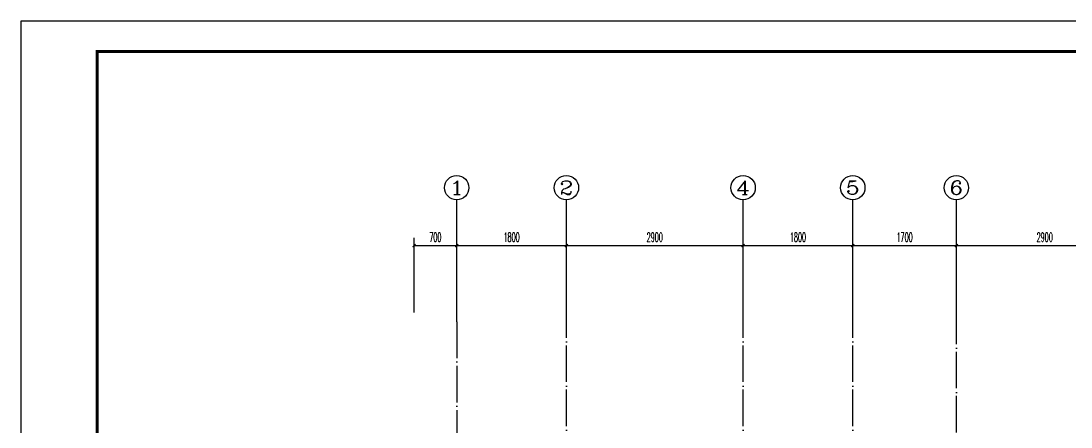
# Model space of a CAD drawing. Extents: x 27938 to 1507990, y 110129 to 923079.
# Drawn here: x 1189384 to 1206616, y 476877 to 483543 of the extents above; entities that cross this region are included whole.
import ezdxf
from ezdxf.enums import TextEntityAlignment as Align

# ---------------------------------------------------------------- set-up
doc = ezdxf.new("R2010")
doc.units = 0
doc.header["$LTSCALE"] = 1000
doc.header["$MEASUREMENT"] = 0
doc.linetypes.add('DOTE', pattern=[2.42, 2, -0.2, 0.02, -0.2])
for name, color, linetype in [('----建筑底图', 8, 'Continuous'), ('AXIS', 3, 'Continuous'), ('AXIS_TEXT', 7, 'Continuous'), ('DOTE', 1, 'Continuous'), ('图框', 140, 'Continuous')]:
    doc.layers.add(name, color=color, linetype=linetype)
doc.styles.add('_TCH_AXIS', font='COMPLEX', dxfattribs={"bigfont": 'GBCBIG'})
doc.styles.add('_TCH_DIM_T3', font='SIMPLEX.shx', dxfattribs={"width": 0.494118, "bigfont": 'GBCBIG.shx'})
doc.styles.add('COMPLEX', font='COMPLEX')
doc.dimstyles.new('_TCH_ARCH&&50', dxfattribs={"dimtxt": 148.75, "dimasz": 50, "dimexe": 125, "dimexo": 150, "dimgap": 63.125, "dimtad": 1, "dimdec": 0, "dimzin": 0, "dimdsep": 46, "dimtxsty": '_TCH_DIM_T3', "dimblk": 'ARCHTICK', "dimcen": 0.09, "dimclrt": 4, "dimazin": 2, "dimtfac": 1, "dimtdec": 0, "dimtix": 1, "dimtmove": 2, "dimatfit": 3, "dimfxl": 100, "dimtolj": 1, "dimtzin": 0, "dimarcsym": 0})

# ---------------------------------------------------------------- blocks, each defined once
blk = doc.blocks.new('_ArchTick')
at = {"color": 0, "linetype": 'ByBlock', "const_width": 0.4}
blk.add_lwpolyline([(-0.5, -0.5), (0.5, 0.5)], dxfattribs=at)
blk = doc.blocks.new('*D1236')
at = {"layer": 'AXIS', "color": 0, "lineweight": -2}
for p, q in [((-700, 2150), (-700, 3375)), ((0, 2150), (0, 3375)), ((-700, 3250), (0, 3250))]:
    blk.add_line(p, q, dxfattribs=at)
at = {"layer": 'Defpoints', "color": 0}
for p in [(0, 3250), (-700, 2000), (0, 2000)]:
    blk.add_point(p, dxfattribs=at)
at = {"layer": 'AXIS', "color": 0, "lineweight": -2, "xscale": 50, "yscale": 50, "zscale": 50, "rotation": 180}
blk.add_blockref('_ArchTick', (-700, 3250), dxfattribs=at)
at = {"layer": 'AXIS', "color": 0, "lineweight": -2, "xscale": 50, "yscale": 50, "zscale": 50}
blk.add_blockref('_ArchTick', (0, 3250), dxfattribs=at)
at = {"layer": 'AXIS', "color": 4, "insert": (-350, 3387.5), "char_height": 148.75, "attachment_point": 5, "style": '_TCH_DIM_T3'}
blk.add_mtext('\\A1;700', dxfattribs=at)
blk = doc.blocks.new('*D1237')
at = {"layer": 'AXIS', "color": 0, "lineweight": -2}
for p, q in [((0, 2150), (0, 3375)), ((1800, 2150), (1800, 3375)), ((0, 3250), (1800, 3250))]:
    blk.add_line(p, q, dxfattribs=at)
at = {"layer": 'Defpoints', "color": 0}
for p in [(1800, 3250), (0, 2000), (1800, 2000)]:
    blk.add_point(p, dxfattribs=at)
at = {"layer": 'AXIS', "color": 0, "lineweight": -2, "xscale": 50, "yscale": 50, "zscale": 50, "rotation": 180}
blk.add_blockref('_ArchTick', (0, 3250), dxfattribs=at)
at = {"layer": 'AXIS', "color": 0, "lineweight": -2, "xscale": 50, "yscale": 50, "zscale": 50}
blk.add_blockref('_ArchTick', (1800, 3250), dxfattribs=at)
at = {"layer": 'AXIS', "color": 4, "insert": (900, 3387.5), "char_height": 148.75, "attachment_point": 5, "style": '_TCH_DIM_T3'}
blk.add_mtext('\\A1;1800', dxfattribs=at)
blk = doc.blocks.new('*D1238')
at = {"layer": 'AXIS', "color": 0, "lineweight": -2}
for p, q in [((1800, 2150), (1800, 3375)), ((4700, 2150), (4700, 3375)), ((1800, 3250), (4700, 3250))]:
    blk.add_line(p, q, dxfattribs=at)
at = {"layer": 'Defpoints', "color": 0}
for p in [(4700, 3250), (1800, 2000), (4700, 2000)]:
    blk.add_point(p, dxfattribs=at)
at = {"layer": 'AXIS', "color": 0, "lineweight": -2, "xscale": 50, "yscale": 50, "zscale": 50, "rotation": 180}
blk.add_blockref('_ArchTick', (1800, 3250), dxfattribs=at)
at = {"layer": 'AXIS', "color": 0, "lineweight": -2, "xscale": 50, "yscale": 50, "zscale": 50}
blk.add_blockref('_ArchTick', (4700, 3250), dxfattribs=at)
at = {"layer": 'AXIS', "color": 4, "insert": (3250, 3388), "char_height": 148.8, "attachment_point": 5, "style": '_TCH_DIM_T3'}
blk.add_mtext('\\A1;2900', dxfattribs=at)
blk = doc.blocks.new('*D1239')
at = {"layer": 'AXIS', "color": 0, "lineweight": -2}
for p, q in [((4700, 2150), (4700, 3375)), ((6500, 2150), (6500, 3375)), ((4700, 3250), (6500, 3250))]:
    blk.add_line(p, q, dxfattribs=at)
at = {"layer": 'Defpoints', "color": 0}
for p in [(6500, 3250), (4700, 2000), (6500, 2000)]:
    blk.add_point(p, dxfattribs=at)
at = {"layer": 'AXIS', "color": 0, "lineweight": -2, "xscale": 50, "yscale": 50, "zscale": 50, "rotation": 180}
blk.add_blockref('_ArchTick', (4700, 3250), dxfattribs=at)
at = {"layer": 'AXIS', "color": 0, "lineweight": -2, "xscale": 50, "yscale": 50, "zscale": 50}
blk.add_blockref('_ArchTick', (6500, 3250), dxfattribs=at)
at = {"layer": 'AXIS', "color": 4, "insert": (5600, 3388), "char_height": 148.8, "attachment_point": 5, "style": '_TCH_DIM_T3'}
blk.add_mtext('\\A1;1800', dxfattribs=at)
blk = doc.blocks.new('*D1240')
at = {"layer": 'AXIS', "color": 0, "lineweight": -2}
for p, q in [((6500, 2150), (6500, 3375)), ((8200, 2150), (8200, 3375)), ((6500, 3250), (8200, 3250))]:
    blk.add_line(p, q, dxfattribs=at)
at = {"layer": 'Defpoints', "color": 0}
for p in [(8200, 3250), (6500, 2000), (8200, 2000)]:
    blk.add_point(p, dxfattribs=at)
at = {"layer": 'AXIS', "color": 0, "lineweight": -2, "xscale": 50, "yscale": 50, "zscale": 50, "rotation": 180}
blk.add_blockref('_ArchTick', (6500, 3250), dxfattribs=at)
at = {"layer": 'AXIS', "color": 0, "lineweight": -2, "xscale": 50, "yscale": 50, "zscale": 50}
blk.add_blockref('_ArchTick', (8200, 3250), dxfattribs=at)
at = {"layer": 'AXIS', "color": 4, "insert": (7350, 3388), "char_height": 148.8, "attachment_point": 5, "style": '_TCH_DIM_T3'}
blk.add_mtext('\\A1;1700', dxfattribs=at)
blk = doc.blocks.new('*D1241')
at = {"layer": 'AXIS', "color": 0, "lineweight": -2}
for p, q in [((8200, 2150), (8200, 3375)), ((11100, 2150), (11100, 3375)), ((8200, 3250), (11100, 3250))]:
    blk.add_line(p, q, dxfattribs=at)
at = {"layer": 'Defpoints', "color": 0}
for p in [(11100, 3250), (8200, 2000), (11100, 2000)]:
    blk.add_point(p, dxfattribs=at)
at = {"layer": 'AXIS', "color": 0, "lineweight": -2, "xscale": 50, "yscale": 50, "zscale": 50, "rotation": 180}
blk.add_blockref('_ArchTick', (8200, 3250), dxfattribs=at)
at = {"layer": 'AXIS', "color": 0, "lineweight": -2, "xscale": 50, "yscale": 50, "zscale": 50}
blk.add_blockref('_ArchTick', (11100, 3250), dxfattribs=at)
at = {"layer": 'AXIS', "color": 4, "insert": (9650, 3388), "char_height": 148.8, "attachment_point": 5, "style": '_TCH_DIM_T3'}
blk.add_mtext('\\A1;2900', dxfattribs=at)
blk = doc.blocks.new('_AXISO')
blk.add_circle((0, 0), 0.5)
at = {"layer": 'AXIS_TEXT', "style": 'COMPLEX', "width": 1.041667}
blk.add_attdef('A', text='', height=0.56, dxfattribs=at).set_placement((-0.25, -0.28), (0.25, -0.28), align=Align.FIT)
blk = doc.blocks.new('TK')
at = {"layer": '图框'}
blk.add_lwpolyline([(465375, 548714), (549475, 548714), (549475, 489314), (465375, 489314)], close=True, dxfattribs=at)
blk.add_lwpolyline([(465375, 548714), (549475, 548714), (549475, 489314), (465375, 489314)], close=True, dxfattribs=at)
at = {"layer": '图框', "const_width": 100}
blk.add_lwpolyline([(548475, 490314), (548475, 547714), (467875, 547714), (467875, 490314)], close=True, dxfattribs=at)
blk = doc.blocks.new('A$C2AC150FC')
at = {"layer": 'AXIS', "color": 8}
for p, q in [((0, 2000), (0, 4000)), ((1800, 2000), (1800, 4000)), ((4700, 2000), (4700, 4000)), ((6500, 2000), (6500, 4000)), ((8200, 2000), (8200, 4000))]:
    blk.add_line(p, q, dxfattribs=at)
at = {"layer": 'DOTE', "color": 169, "linetype": 'DOTE', "ltscale": 0.3}
for p, q in [((0, 2000), (0, -14550)), ((1800, -6250), (1800, 2000)), ((4700, -6250), (4700, 2000)), ((6500, -6250), (6500, 2000)), ((8200, -3450), (8200, 2000))]:
    blk.add_line(p, q, dxfattribs=at)
at = {"layer": 'AXIS', "color": 8}
ref = blk.add_blockref('_AXISO', (0, 4200), dxfattribs=dict(at, xscale=400, yscale=400, zscale=400))
ref.add_attrib('A', '1', dxfattribs={"layer": 'AXIS_TEXT', "color": 8, "ltscale": 0.5, "height": 226.3, "style": '_TCH_AXIS', "width": 2.333333}).set_placement((-113.1, 4086.9), (113.1, 4086.9), align=Align.FIT)
ref = blk.add_blockref('_AXISO', (1800, 4200), dxfattribs=dict(at, xscale=400, yscale=400, zscale=400))
ref.add_attrib('A', '2', dxfattribs={"layer": 'AXIS_TEXT', "color": 8, "ltscale": 0.5, "height": 226.3, "style": '_TCH_AXIS', "width": 1.5}).set_placement((1686.9, 4086.9), (1913.1, 4086.9), align=Align.FIT)
ref = blk.add_blockref('_AXISO', (4700, 4200), dxfattribs=dict(at, xscale=400, yscale=400, zscale=400))
ref.add_attrib('A', '4', dxfattribs={"layer": 'AXIS_TEXT', "color": 8, "ltscale": 0.5, "height": 226.3, "style": '_TCH_AXIS', "width": 1.3125}).set_placement((4586.9, 4086.9), (4813.1, 4086.9), align=Align.FIT)
ref = blk.add_blockref('_AXISO', (6500, 4200), dxfattribs=dict(at, xscale=400, yscale=400, zscale=400))
ref.add_attrib('A', '5', dxfattribs={"layer": 'AXIS_TEXT', "color": 8, "ltscale": 0.5, "height": 226.3, "style": '_TCH_AXIS', "width": 1.5}).set_placement((6386.9, 4086.9), (6613.1, 4086.9), align=Align.FIT)
ref = blk.add_blockref('_AXISO', (8200, 4200), dxfattribs=dict(at, xscale=400, yscale=400, zscale=400))
ref.add_attrib('A', '6', dxfattribs={"layer": 'AXIS_TEXT', "color": 8, "ltscale": 0.5, "height": 226.3, "style": '_TCH_AXIS', "width": 1.5}).set_placement((8086.9, 4086.9), (8313.1, 4086.9), align=Align.FIT)
for p1, p2, picture, middle in [((-700, 2000), (0, 2000), '*D1236', (-350, 3387.5)), ((0, 2000), (1800, 2000), '*D1237', (900, 3387.5)), ((1800, 2000), (4700, 2000), '*D1238', (3250, 3387.5)), ((4700, 2000), (6500, 2000), '*D1239', (5600, 3387.5)), ((6500, 2000), (8200, 2000), '*D1240', (7350, 3387.5)), ((8200, 2000), (11100, 2000), '*D1241', (9650, 3387.5))]:
    dim = blk.add_aligned_dim(p1=p1, p2=p2, distance=1250, dimstyle='_TCH_ARCH&&50', dxfattribs=at)
    dim.commit()
    dim.dimension.update_dxf_attribs({"geometry": picture, "text_midpoint": middle})

msp = doc.modelspace()

# ---------------------------------------------------------------- block references
at = {"layer": '----建筑底图'}
msp.add_blockref('A$C2AC150FC', (1196535.2, 476605.8), dxfattribs=at)

# ---------------------------------------------------------------- next in the draw order: block references
at = {"xscale": 0.5, "yscale": 0.5, "zscale": 0.5}
msp.add_blockref('TK', (956697, 209185.9), dxfattribs=at)

doc.saveas('drawing.dxf')
